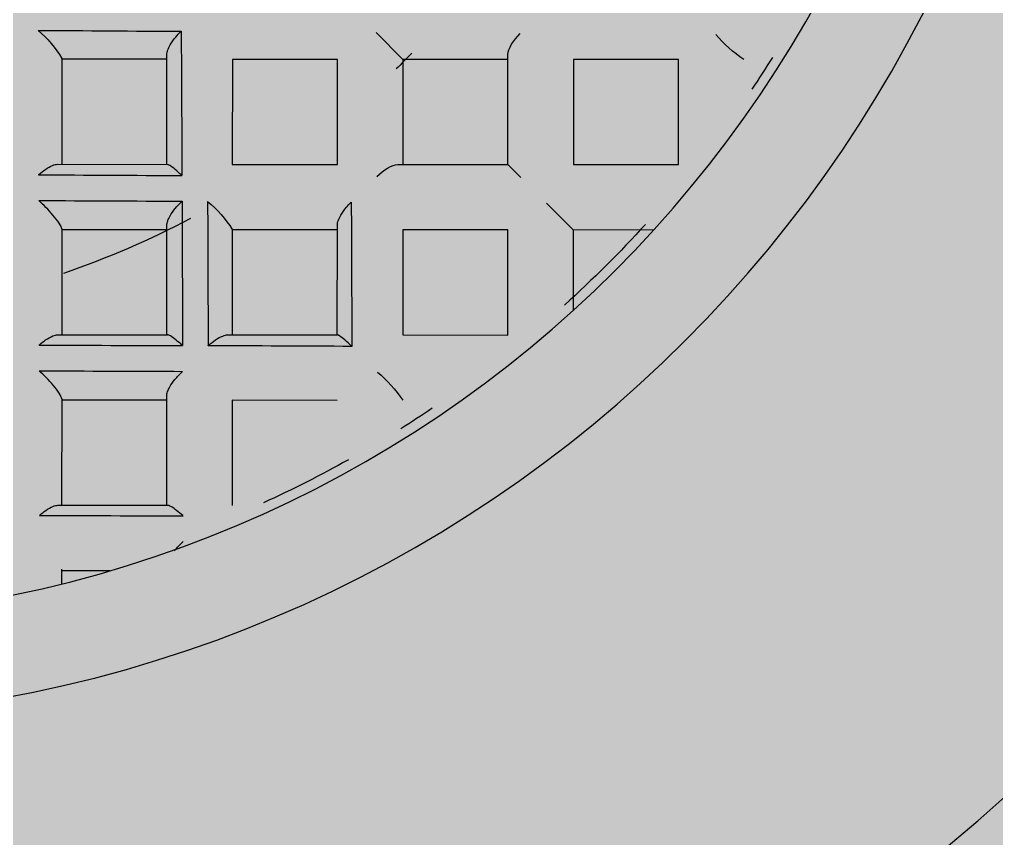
# Model space of a CAD drawing. Header units: millimetres. Extents: x 307301 to 459443, y -2888111 to -2805601.
# Drawn here: x 440034.978 to 440039.746, y -2878166.725 to -2878162.727 of the extents above; entities that cross this region are included whole.
import ezdxf

# ---------------------------------------------------------------- set-up
doc = ezdxf.new("R2010")
doc.units = ezdxf.units.MM
doc.header["$LTSCALE"] = 10
doc.header["$MEASUREMENT"] = 0
for name, color, linetype in [('$DDT_AUDIT_GENERATED_(131)', 7, 'Continuous'), ('$DDT_AUDIT_GENERATED_(159)', 7, 'Continuous'), ('$DDT_AUDIT_GENERATED_(15E)', 7, 'Continuous'), ('$DDT_AUDIT_GENERATED_(224)', 7, 'Continuous'), ('$DDT_AUDIT_GENERATED_(77)', 7, 'Continuous'), ('$DDT_AUDIT_GENERATED_(7E)', 7, 'Continuous'), ('$DDT_AUDIT_GENERATED_(901)', 7, 'Continuous'), ('$DDT_AUDIT_GENERATED_(E33)', 7, 'Continuous'), ('BMA  furniture', 6, 'Continuous'), ('Furniture - Plan', 3, 'Continuous')]:
    doc.layers.add(name, color=color, linetype=linetype)

# ---------------------------------------------------------------- blocks, each defined once
blk = doc.blocks.new('TUFTUFTU')
at = {"layer": 'Furniture - Plan', "ltscale": 0.01}
h = blk.add_hatch(color=250, dxfattribs=at)
h.dxf.hatch_style = 1
h.set_gradient(color1=(51, 51, 51), color2=(105, 105, 105), one_color=1, tint=0.41, name='INVCYLINDER')
edge = h.paths.add_edge_path()
edge.add_arc((1413476.9385, -245799.0001), 296.5262, 0, 360)
at = {"layer": '$DDT_AUDIT_GENERATED_(131)', "color": 6, "linetype": 'Continuous'}
for start, end in [(330.83897, 335.46196), (326.06089, 327.88597), (312.35338, 317.90867), (302.16108, 303.99394)]:
    blk.add_arc((1413476.9385, -245799.0001), 11.5165, start, end, dxfattribs=at)
at = {"layer": '$DDT_AUDIT_GENERATED_(159)', "color": 6, "linetype": 'Continuous'}
for start, end in [(332.14559, 341.03214), (314.33656, 315.77048)]:
    blk.add_arc((1413476.9385, -245799.0001), 8.71, start, end, dxfattribs=at)
at = {"layer": '$DDT_AUDIT_GENERATED_(15E)', "color": 3, "linetype": 'Continuous'}
for radius in [295.9456, 295.5585]:
    blk.add_circle((1413476.9385, -245799.0001), radius, dxfattribs=at)
at = {"layer": '$DDT_AUDIT_GENERATED_(224)', "color": 3, "linetype": 'Continuous'}
for radius in [300, 296.5262, 296.1324]:
    blk.add_circle((1413476.9385, -245799.0001), radius, dxfattribs=at)
at = {"layer": '$DDT_AUDIT_GENERATED_(77)', "color": 6, "linetype": 'Continuous'}
for radius in [20.2846, 17.9619, 12.5811]:
    blk.add_circle((1413476.9385, -245799.0001), radius, dxfattribs=at)
blk.add_arc((1413476.9385, -245799.0001), 18.0296, 345.02605, 285.02605, dxfattribs=at)
at = {"layer": '$DDT_AUDIT_GENERATED_(7E)', "color": 6, "linetype": 'Continuous'}
for radius in [62.9054, 61.937]:
    blk.add_circle((1413476.9385, -245799.0001), radius, dxfattribs=at)
at = {"layer": '$DDT_AUDIT_GENERATED_(901)', "color": 6, "linetype": 'Continuous'}
for p, q in [((1413483.0783, -245801.8135), (1413484.1109, -245801.813)), ((1413483.0856, -245802.8393), (1413483.0851, -245801.8135)), ((1413484.1109, -245801.7721), (1413484.1114, -245802.8433)), ((1413484.7396, -245801.8127), (1413485.7755, -245801.8123)), ((1413484.7501, -245802.8386), (1413484.7497, -245801.8127)), ((1413485.7755, -245801.7735), (1413485.776, -245802.8452)), ((1413486.4018, -245801.812), (1413487.4401, -245801.8115)), ((1413486.4147, -245802.8378), (1413486.4143, -245801.812)), ((1413487.4401, -245801.7744), (1413487.4406, -245802.8467)), ((1413488.0645, -245801.8112), (1413488.2064, -245801.8112)), ((1413488.079, -245802.2807), (1413488.0788, -245801.8112)), ((1413484.1114, -245802.8389), (1413483.0389, -245802.8394)), ((1413485.776, -245802.8381), (1413484.7057, -245802.8386)), ((1413487.4406, -245802.8373), (1413486.3723, -245802.8378)), ((1413485.7763, -245803.4329), (1413485.7767, -245804.5054)), ((1413483.0859, -245803.4781), (1413484.1117, -245803.4776)), ((1413483.0863, -245804.5039), (1413483.0859, -245803.4781)), ((1413484.1117, -245803.4776), (1413484.1122, -245804.5034)), ((1413484.7466, -245803.4773), (1413485.7763, -245803.4768)), ((1413484.7509, -245804.5031), (1413484.7504, -245803.4773)), ((1413486.415, -245803.4765), (1413487.4408, -245803.4761)), ((1413486.4155, -245804.5024), (1413486.415, -245803.4765)), ((1413484.1122, -245804.5034), (1413483.0863, -245804.5039)), ((1413485.7767, -245804.5027), (1413484.7035, -245804.5032)), ((1413483.0866, -245805.1426), (1413482.8245, -245804.8808)), ((1413483.0866, -245805.1426), (1413484.1125, -245805.1422)), ((1413483.0871, -245806.1685), (1413483.0866, -245805.1426)), ((1413484.1124, -245805.0942), (1413484.1129, -245806.168)), ((1413484.7512, -245805.1419), (1413485.777, -245805.1414)), ((1413484.7517, -245806.1677), (1413484.7512, -245805.1419)), ((1413485.777, -245805.1414), (1413485.7775, -245806.1673)), ((1413484.1129, -245806.168), (1413483.0391, -245806.1685)), ((1413484.2381, -245806.2931), (1413484.1129, -245806.168)), ((1413485.7775, -245806.1673), (1413484.7517, -245806.1677)), ((1413484.7519, -245806.8064), (1413484.4898, -245806.5446)), ((1413483.0874, -245806.8072), (1413484.1132, -245806.8067)), ((1413483.0878, -245807.833), (1413483.0874, -245806.8072)), ((1413484.1132, -245806.8067), (1413484.1137, -245807.8326)), ((1413484.7519, -245806.8064), (1413485.5389, -245806.8061)), ((1413484.7523, -245807.5934), (1413484.7519, -245806.8064)), ((1413484.1137, -245807.8326), (1413483.0878, -245807.833))]:
    blk.add_line(p, q, dxfattribs=at)
for centre, radius, start, end in [((1415280.72, -245790.5794), 1797.9508, 180.3505943, 180.3951348), ((1413483.5757, -245800.9448), 1.001, 219.46289, 240.20448), ((1414950.9976, -245795.0155), 1466.799, 180.256692, 180.3113365), ((1414948.7623, -245795.3532), 1464.3111, 180.2439504, 180.2986971), ((1415050.2396, -245796.462), 1564.372, 180.1878766, 180.2391692), ((1415082.0814, -245796.576), 1595.9618, 180.180084, 180.2303692), ((1415310.6974, -245796.9832), 1823.1637, 180.144928, 180.1889829), ((1413488.4935, -244824.8103), 978.1849, 269.6672088, 269.7496923), ((1413488.3398, -245803.4855), 0.7316, 128.47987, 138.13419), ((1413490.2053, -244434.0205), 1368.9784, 269.7600073, 269.8190252), ((1413490.7032, -244339.098), 1464.1516, 269.756176, 269.8113478), ((1413485.3668, -245802.4951), 1.1616, 219.65621, 237.73232), ((1413492.2355, -244057.5675), 1747.0886, 269.7456541, 269.7918495), ((1413487.2134, -245803.9789), 1.411, 220.51045, 235.45719), ((1413481.9266, -245809.2705), 1.411, 34.59491, 49.54165)]:
    blk.add_arc(centre, radius, start, end, dxfattribs=at)
for points, knots in [([(1413484.2132, -245801.587), (1413484.2124, -245801.5879), (1413484.2115, -245801.5888), (1413484.2107, -245801.5898), (1413484.1921, -245801.6107), (1413484.175, -245801.6324), (1413484.1604, -245801.6539), (1413484.1443, -245801.6775), (1413484.1309, -245801.7014), (1413484.1221, -245801.7235), (1413484.1151, -245801.741), (1413484.1109, -245801.7579), (1413484.1109, -245801.7721)], [0, 0, 0, 0, 0.014912, 0.014912, 0.014912, 0.34563, 0.34563, 0.34563, 0.710402, 0.710402, 0.710402, 1, 1, 1, 1]), ([(1413484.7396, -245801.8127), (1413484.7288, -245801.8127), (1413484.7082, -245801.8028), (1413484.6597, -245801.7704), (1413484.6327, -245801.7492), (1413484.5548, -245801.6824), (1413484.5055, -245801.6334), (1413484.4645, -245801.5878)], [0, 0, 0, 0, 0.25, 0.25, 0.5, 0.5, 1, 1, 1, 1]), ([(1413485.876, -245801.5917), (1413485.8752, -245801.5926), (1413485.8744, -245801.5935), (1413485.8735, -245801.5945), (1413485.8559, -245801.6145), (1413485.8397, -245801.6352), (1413485.8257, -245801.6555), (1413485.8094, -245801.6793), (1413485.7958, -245801.7033), (1413485.7868, -245801.7254), (1413485.7798, -245801.7428), (1413485.7755, -245801.7595), (1413485.7755, -245801.7735)], [0, 0, 0, 0, 0.014955, 0.014955, 0.014955, 0.332887, 0.332887, 0.332887, 0.705714, 0.705714, 0.705714, 1, 1, 1, 1]), ([(1413486.4018, -245801.812), (1413486.3898, -245801.812), (1413486.3688, -245801.8024), (1413486.3201, -245801.7712), (1413486.2934, -245801.7507), (1413486.2165, -245801.6858), (1413486.1678, -245801.6376), (1413486.1275, -245801.5922)], [0, 0, 0, 0, 0.25, 0.25, 0.5, 0.5, 1, 1, 1, 1]), ([(1413487.5396, -245801.5949), (1413487.5387, -245801.5958), (1413487.5379, -245801.5967), (1413487.5371, -245801.5977), (1413487.5201, -245801.6172), (1413487.5044, -245801.6371), (1413487.4908, -245801.6568), (1413487.4743, -245801.6807), (1413487.4605, -245801.7047), (1413487.4515, -245801.7268), (1413487.4444, -245801.7441), (1413487.4401, -245801.7607), (1413487.4401, -245801.7744)], [0, 0, 0, 0, 0.014965, 0.014965, 0.014965, 0.324839, 0.324839, 0.324839, 0.702876, 0.702876, 0.702876, 1, 1, 1, 1]), ([(1413483.0389, -245802.8394), (1413483.0255, -245802.8394), (1413483.0098, -245802.8428), (1413482.9935, -245802.8486), (1413482.9774, -245802.8543), (1413482.9604, -245802.8625), (1413482.9436, -245802.8723), (1413482.9181, -245802.887), (1413482.8923, -245802.9056), (1413482.8681, -245802.9259), (1413482.8495, -245802.9415), (1413482.8315, -245802.9584), (1413482.8147, -245802.9759), (1413482.8138, -245802.9768), (1413482.8129, -245802.9778), (1413482.812, -245802.9787)], [0, 0, 0, 0, 0.212867, 0.212867, 0.212867, 0.423265, 0.423265, 0.423265, 0.743237, 0.743237, 0.743237, 0.986997, 0.986997, 0.986997, 1, 1, 1, 1]), ([(1413484.2202, -245802.9859), (1413484.2194, -245802.985), (1413484.2186, -245802.9842), (1413484.2179, -245802.9834), (1413484.1971, -245802.961), (1413484.178, -245802.9395), (1413484.1618, -245802.9199), (1413484.1453, -245802.9001), (1413484.1314, -245802.8818), (1413484.1223, -245802.8675), (1413484.1156, -245802.8569), (1413484.1114, -245802.8482), (1413484.1114, -245802.8433)], [0, 0, 0, 0, 0.013311, 0.013311, 0.013311, 0.371992, 0.371992, 0.371992, 0.734773, 0.734773, 0.734773, 1, 1, 1, 1]), ([(1413484.7057, -245802.8386), (1413484.6929, -245802.8386), (1413484.6778, -245802.8418), (1413484.6622, -245802.8474), (1413484.6467, -245802.8529), (1413484.6302, -245802.8607), (1413484.6139, -245802.8701), (1413484.5893, -245802.8841), (1413484.5643, -245802.9019), (1413484.5407, -245802.9212), (1413484.5172, -245802.9406), (1413484.4945, -245802.962), (1413484.4738, -245802.9841), (1413484.4729, -245802.9851), (1413484.472, -245802.986), (1413484.4711, -245802.9869)], [0, 0, 0, 0, 0.198123, 0.198123, 0.198123, 0.393986, 0.393986, 0.393986, 0.691201, 0.691201, 0.691201, 0.987467, 0.987467, 0.987467, 1, 1, 1, 1]), ([(1413485.8813, -245802.9921), (1413485.8805, -245802.9913), (1413485.8797, -245802.9904), (1413485.879, -245802.9896), (1413485.8601, -245802.9688), (1413485.8427, -245802.9486), (1413485.8276, -245802.9299), (1413485.8108, -245802.9089), (1413485.7965, -245802.8892), (1413485.7871, -245802.8733), (1413485.7803, -245802.8615), (1413485.776, -245802.8515), (1413485.776, -245802.8452)], [0, 0, 0, 0, 0.013593, 0.013593, 0.013593, 0.347736, 0.347736, 0.347736, 0.724088, 0.724088, 0.724088, 1, 1, 1, 1]), ([(1413486.3723, -245802.8378), (1413486.3601, -245802.8378), (1413486.3455, -245802.8409), (1413486.3304, -245802.8463), (1413486.3154, -245802.8516), (1413486.2994, -245802.8592), (1413486.2835, -245802.8683), (1413486.2596, -245802.8818), (1413486.2352, -245802.8989), (1413486.2122, -245802.9175), (1413486.1849, -245802.9396), (1413486.1586, -245802.9645), (1413486.1351, -245802.9901), (1413486.1342, -245802.991), (1413486.1333, -245802.992), (1413486.1325, -245802.9929)], [0, 0, 0, 0, 0.187816, 0.187816, 0.187816, 0.373526, 0.373526, 0.373526, 0.654344, 0.654344, 0.654344, 0.987809, 0.987809, 0.987809, 1, 1, 1, 1]), ([(1413487.5436, -245802.9967), (1413487.5429, -245802.9958), (1413487.5421, -245802.995), (1413487.5413, -245802.9941), (1413487.5236, -245802.9743), (1413487.5072, -245802.955), (1413487.4929, -245802.9368), (1413487.4758, -245802.9151), (1413487.4613, -245802.8945), (1413487.4519, -245802.8775), (1413487.4449, -245802.8649), (1413487.4406, -245802.854), (1413487.4406, -245802.8467)], [0, 0, 0, 0, 0.013794, 0.013794, 0.013794, 0.332699, 0.332699, 0.332699, 0.717117, 0.717117, 0.717117, 1, 1, 1, 1]), ([(1413485.8823, -245803.2417), (1413485.8814, -245803.2427), (1413485.8806, -245803.2436), (1413485.8797, -245803.2446), (1413485.8591, -245803.2674), (1413485.8402, -245803.2913), (1413485.8243, -245803.315), (1413485.8087, -245803.3382), (1413485.7957, -245803.3619), (1413485.7872, -245803.3838), (1413485.7803, -245803.4015), (1413485.7763, -245803.4185), (1413485.7763, -245803.4329)], [0, 0, 0, 0, 0.014755, 0.014755, 0.014755, 0.370759, 0.370759, 0.370759, 0.720009, 0.720009, 0.720009, 1, 1, 1, 1]), ([(1413484.7035, -245804.5032), (1413484.6898, -245804.5032), (1413484.6738, -245804.5066), (1413484.6574, -245804.5126), (1413484.641, -245804.5184), (1413484.6238, -245804.5268), (1413484.6067, -245804.5367), (1413484.5809, -245804.5517), (1413484.5549, -245804.5707), (1413484.5304, -245804.5914), (1413484.5138, -245804.6054), (1413484.4978, -245804.6204), (1413484.4826, -245804.636), (1413484.4817, -245804.637), (1413484.4808, -245804.6379), (1413484.4799, -245804.6388)], [0, 0, 0, 0, 0.219462, 0.219462, 0.219462, 0.43637, 0.43637, 0.43637, 0.765904, 0.765904, 0.765904, 0.986795, 0.986795, 0.986795, 1, 1, 1, 1]), ([(1413485.8885, -245804.6445), (1413485.8878, -245804.6437), (1413485.887, -245804.6429), (1413485.8862, -245804.6421), (1413485.8638, -245804.6183), (1413485.8432, -245804.5955), (1413485.8258, -245804.5752), (1413485.8099, -245804.5565), (1413485.7963, -245804.5395), (1413485.7874, -245804.5264), (1413485.7808, -245804.5169), (1413485.7767, -245804.5093), (1413485.7767, -245804.5054)], [0, 0, 0, 0, 0.013084, 0.013084, 0.013084, 0.39311, 0.39311, 0.39311, 0.743636, 0.743636, 0.743636, 1, 1, 1, 1])]:
    blk.add_open_spline(points, degree=3, knots=knots, dxfattribs=at)
for points in [[(1413485.8885, -245804.6445), (1413485.8864, -245804.1805), (1413485.8843, -245803.7131), (1413485.8823, -245803.2417)], [(1413484.2306, -245804.8877), (1413484.1668, -245804.9535), (1413484.1124, -245805.0358), (1413484.1124, -245805.0942)], [(1413483.0391, -245806.1685), (1413482.9807, -245806.1685), (1413482.8985, -245806.223), (1413482.8328, -245806.2869)]]:
    blk.add_open_spline(points, degree=3, dxfattribs=at)
at = {"layer": '$DDT_AUDIT_GENERATED_(E33)', "color": 6, "linetype": 'Continuous'}
blk.add_circle((1413476.9385, -245799.0001), 11.6133, dxfattribs=at)
blk = doc.blocks.new('SDTYTYT')
at = {"layer": 'Furniture - Plan', "color": 3, "xscale": 0.5000000000000486, "yscale": 0.5000000000000486, "zscale": 0.5000000000000486, "rotation": 180}
blk.add_blockref('TUFTUFTU', (925445.3989, -2867082.7135), dxfattribs=at)

msp = doc.modelspace()

# ---------------------------------------------------------------- block references
at = {"layer": 'BMA  furniture', "xscale": -1, "rotation": 270}
msp.add_blockref('SDTYTYT', (3184216.9912, -3096866.7773, 0.0555), dxfattribs=at)

doc.saveas('drawing.dxf')
